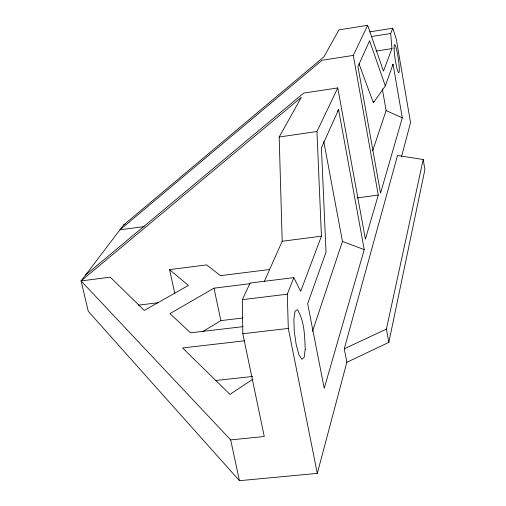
<?xml version="1.0" encoding="UTF-8"?>
<svg xmlns="http://www.w3.org/2000/svg" width="506" height="506" viewBox="0 0 506 506"><rect width="100%" height="100%" fill="white"/><g stroke="black" fill="none" stroke-linecap="round" stroke-linejoin="round"><path stroke-width="0.76" d="M346.844 362.283L388.829 342.379L424.913 169.529L423.212 159.504L397.507 155.494L344.276 348.792L346.844 362.283L317.306 473.376L239.452 480.7L88.272 311.304L81.086 280.912L123.635 224.98L323.948 56.78L338.944 29.892L367.666 25.3L383.472 71.106L391.935 48.595L390.683 33.497L392.776 28.216L369.785 31.865M388.829 342.379L386.413 329.083L423.212 159.504M401.448 156.936L410.556 122.667L396.299 39.209L392.776 28.216M364.244 249.622L324.219 388.311L307.661 303.663L326.028 252.165L321.418 147.79L338.59 109.638L364.244 249.622L342.461 241.451L323.758 141.427M392.207 65.476L393.061 64.205L402.302 117.86L380.537 193.191L357.951 66.621L369.582 40.777L385.319 85.912L373.384 102.8L358.975 63.705M367.666 25.3L353.296 55.401L378.279 195.063L365.395 239.155L337.761 87.93L303.689 93.085L85.527 275.074M372.682 150.807L386.11 110.548L382.327 88.929M312.487 331.417L342.461 241.451M385.319 85.912L393.061 64.205M373.384 102.8L373.915 101.364M337.761 87.93L316.952 131.522L321.43 236.175L300.684 291.367L293.853 277.623L250.097 283.05L242.323 299.666L242.823 333.726L264.277 436.526L230.673 439.904L81.086 280.912L301.31 97.348L279.179 137.012L282.196 241.261L264.29 281.519M317.306 473.376L288.312 328.432L287.281 294.195L293.853 277.623M337.274 111.586L338.59 109.638M252.918 379.19L229.971 394.376L182.571 347.951L244.385 340.823M202.792 331.55L220.869 320.621L242.728 318.021M249.977 283.708L213.981 288.167L169.972 313.619L190.528 332.809L242.937 326.648M123.635 224.98L125.052 224.272M344.276 348.792L386.413 329.083M371.221 36.577L390.683 33.497M375.983 51.081L391.935 48.595M353.296 55.401L321.987 60.284L119.941 229.838L144.21 226.574M279.179 137.012L316.952 131.522M357.141 197.909L378.279 195.063M282.196 241.261L321.43 236.175M81.086 280.912L110.314 277.187L144.261 310.431L188.377 285.454L169.58 269.628L206.612 264.904L220.553 275.662L269.666 269.489M138.328 305.162L158.504 302.683M242.323 299.666L287.281 294.195M242.823 333.726L288.312 328.432M215.265 380.556L252.614 376.458M386.11 110.548L402.302 117.86M169.58 269.628L174.829 293.55M230.673 439.904L239.452 480.7M213.981 288.167L220.869 320.621M305.238 349.241L304.169 357.299L301.861 359.311L298.907 354.592L296.118 344.314L294.264 331.285L293.878 319.141L295.036 311.228L297.401 309.615C304.593 321.316 304.618 335.902 305.238 349.241M394.098 48.431A14.193 1.581 81.6 0 0 398.171 72.086A14.193 1.581 81.6 0 0 397.76 55.382A14.193 1.581 81.6 0 0 394.098 48.431"/></g></svg>
